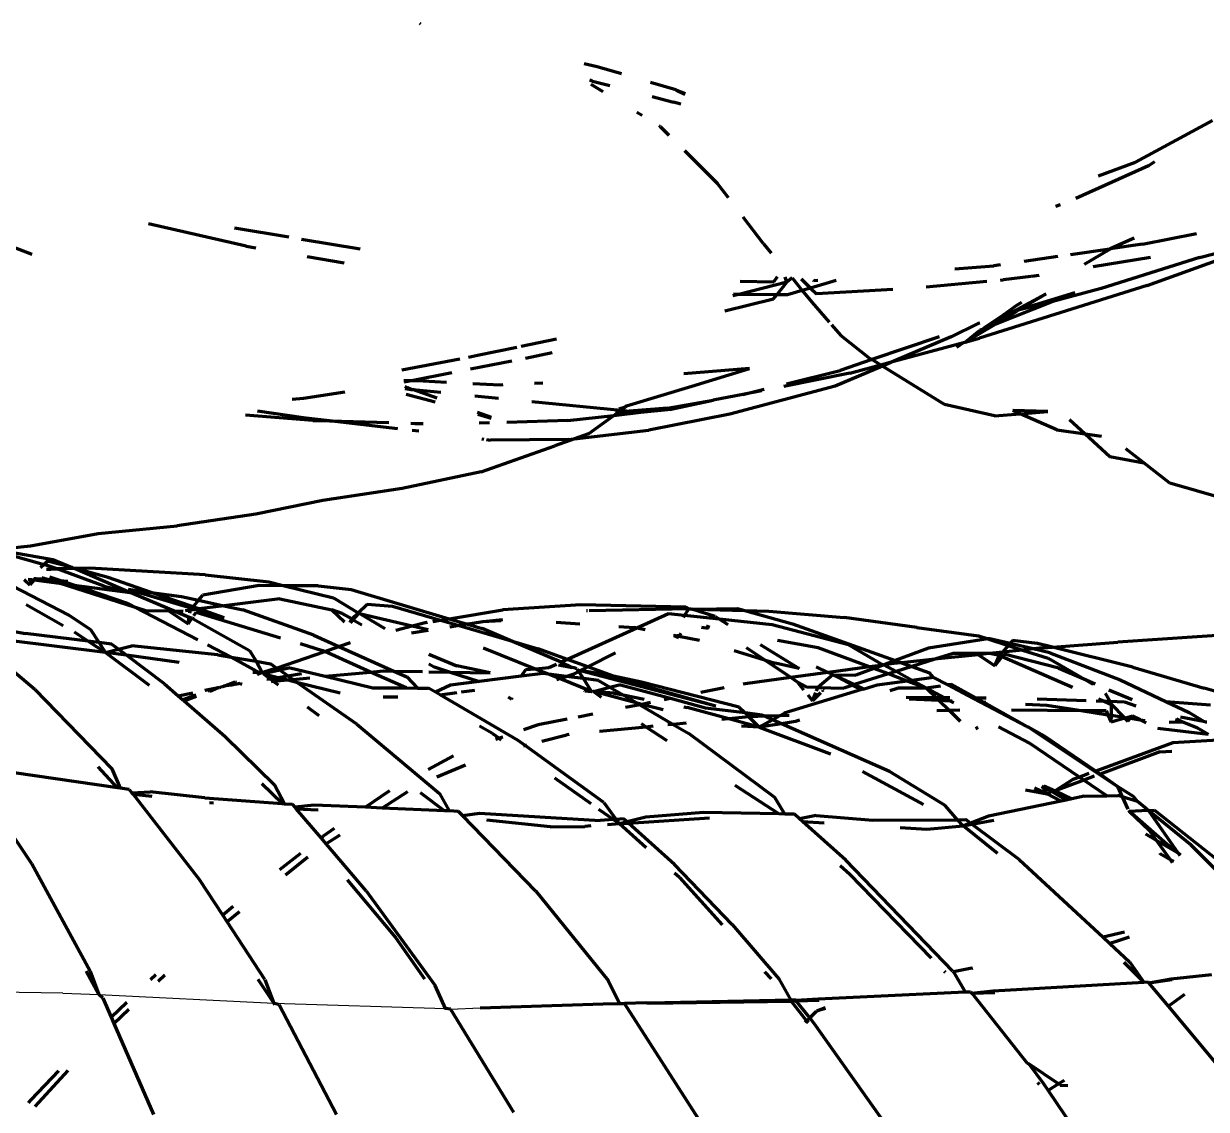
# Model space of a CAD drawing. Header units: millimetres. Extents: x 4307 to 31003, y 2809 to 20009.
# Drawn here: x 7143.2 to 7206.8, y 8826.8 to 8885.2 of the extents above; entities that cross this region are included whole.
import ezdxf

# ---------------------------------------------------------------- set-up
doc = ezdxf.new("R2010")
doc.units = ezdxf.units.MM
doc.layers.add('ProfileEdges', color=7, linetype='Continuous')

msp = doc.modelspace()

# ---------------------------------------------------------------- linework, layer by layer
for p, q in [((7145.275, 8833.079), (7137.225, 8833.207)), ((7145.275, 8833.079), (7147.225, 8833.013)), ((7147.225, 8833.013), (7156.634, 8832.542)), ((7156.634, 8832.542), (7165.858, 8832.256)), ((7166.131, 8832.225), (7167.729, 8832.295))]:
    msp.add_line(p, q)
at = {"layer": 'ProfileEdges', "lineweight": 211}
for p, q in [((7164.524, 8885.193), (7164.47, 8885.218)), ((7174.014, 8882.893), (7173.321, 8883.052)), ((7175.322, 8882.511), (7174.014, 8882.893)), ((7173.769, 8882.133), (7173.615, 8882.178)), ((7174.338, 8881.548), (7173.699, 8881.937)), ((7173.769, 8882.133), (7174.69, 8881.892)), ((7178.234, 8881.658), (7176.876, 8882.056)), ((7178.234, 8881.658), (7178.284, 8881.637)), ((7178.284, 8881.637), (7178.723, 8881.42)), ((7178.284, 8881.637), (7178.739, 8881.46)), ((7176.97, 8881.296), (7178.121, 8880.996)), ((7178.514, 8880.884), (7178.121, 8880.996)), ((7176.429, 8880.274), (7176.147, 8880.446)), ((7177.394, 8879.687), (7177.351, 8879.714)), ((7207.093, 8880.015), (7202.961, 8877.77)), ((7177.394, 8879.687), (7177.864, 8879.222)), ((7178.701, 8878.391), (7180.472, 8876.634)), ((7203.652, 8877.574), (7199.748, 8875.808)), ((7200.972, 8877.03), (7202.961, 8877.77)), ((7203.987, 8877.79), (7203.652, 8877.574)), ((7181.067, 8875.852), (7180.472, 8876.634)), ((7198.913, 8875.477), (7198.664, 8875.385)), ((7182.952, 8873.376), (7181.857, 8874.814)), ((7155.132, 8873.256), (7149.888, 8874.445)), ((7154.505, 8874.239), (7157.434, 8873.75)), ((7143.641, 8872.795), (7141.835, 8873.491)), ((7158.112, 8873.637), (7161.268, 8873.111)), ((7182.952, 8873.376), (7183.371, 8872.872)), ((7202.883, 8873.684), (7201.598, 8873.114)), ((7203.342, 8873.354), (7201.598, 8873.114)), ((7203.342, 8873.354), (7206.238, 8873.941)), ((7203.586, 8871.138), (7210.039, 8873.463)), ((7155.132, 8873.256), (7155.665, 8873.164)), ((7201.572, 8873.098), (7199.467, 8872.794)), ((7200.224, 8872.283), (7201.572, 8873.098)), ((7201.572, 8873.098), (7201.598, 8873.114)), ((7206.391, 8872.651), (7207.861, 8873.026)), ((7158.428, 8872.689), (7160.41, 8872.348)), ((7193.25, 8872.025), (7195.335, 8872.197)), ((7195.697, 8872.249), (7195.335, 8872.197)), ((7198.788, 8872.696), (7196.975, 8872.434)), ((7203.767, 8872.649), (7200.686, 8872.132)), ((7206.391, 8872.651), (7201.12, 8870.982)), ((7183.518, 8871.332), (7183.715, 8871.619)), ((7184.211, 8871.309), (7184.126, 8871.58)), ((7184.49, 8871.547), (7184.211, 8871.309)), ((7184.49, 8871.547), (7185.043, 8870.872)), ((7184.979, 8871.501), (7185.484, 8871.001)), ((7185.618, 8871.442), (7185.655, 8871.399)), ((7195.694, 8871.428), (7195.837, 8871.441)), ((7197.322, 8871.623), (7195.837, 8871.441)), ((7197.781, 8871.679), (7197.37, 8871.629)), ((7184.211, 8871.309), (7181.629, 8870.661)), ((7181.706, 8871.37), (7183.518, 8871.332)), ((7183.671, 8870.642), (7184.211, 8871.309)), ((7185.043, 8870.872), (7184.246, 8870.637)), ((7185.484, 8871.001), (7185.043, 8870.872)), ((7185.043, 8870.872), (7185.561, 8870.239)), ((7186.871, 8871.41), (7185.484, 8871.001)), ((7185.484, 8871.001), (7185.804, 8870.684)), ((7185.655, 8871.399), (7185.88, 8871.417)), ((7189.905, 8870.922), (7185.804, 8870.684)), ((7191.705, 8871.066), (7194.968, 8871.362)), ((7203.586, 8871.138), (7194.572, 8868.296)), ((7201.12, 8870.982), (7198.505, 8870.273)), ((7180.886, 8869.769), (7183.496, 8870.426)), ((7181.629, 8870.661), (7181.301, 8870.579)), ((7181.629, 8870.661), (7181.345, 8870.664)), ((7183.671, 8870.642), (7181.629, 8870.661)), ((7183.496, 8870.426), (7183.671, 8870.642)), ((7184.246, 8870.637), (7183.671, 8870.642)), ((7185.561, 8870.239), (7186.491, 8869.164)), ((7198.505, 8870.273), (7195.391, 8869.042)), ((7198.146, 8870.697), (7196.368, 8869.713)), ((7196.573, 8870.078), (7196.848, 8870.243)), ((7199.692, 8870.742), (7196.655, 8869.802)), ((7196.655, 8869.802), (7198.146, 8870.697)), ((7198.505, 8870.273), (7196.655, 8869.802)), ((7199.692, 8870.742), (7198.505, 8870.273)), ((7196.3, 8869.675), (7194.879, 8868.888)), ((7194.879, 8868.888), (7195.867, 8869.558)), ((7195.391, 8869.042), (7196.563, 8869.747)), ((7195.867, 8869.558), (7196.573, 8870.078)), ((7196.3, 8869.675), (7195.867, 8869.558)), ((7196.368, 8869.713), (7196.3, 8869.675)), ((7196.563, 8869.747), (7196.368, 8869.713)), ((7196.655, 8869.802), (7196.563, 8869.747)), ((7186.619, 8869.016), (7187.111, 8868.446)), ((7194.507, 8869.092), (7193.039, 8868.369)), ((7193.808, 8868.091), (7195.391, 8869.042)), ((7194.585, 8869.118), (7194.507, 8869.092)), ((7195.391, 8869.042), (7194.721, 8868.777)), ((7169.925, 8867.87), (7171.833, 8868.267)), ((7187.111, 8868.446), (7188.68, 8867.212)), ((7192.403, 8868.378), (7188.781, 8867.15)), ((7193.039, 8868.369), (7189.959, 8867.06)), ((7193.808, 8868.091), (7194.573, 8868.719)), ((7193.808, 8868.091), (7194.572, 8868.296)), ((7194.721, 8868.777), (7194.573, 8868.719)), ((7194.879, 8868.888), (7194.721, 8868.777)), ((7167.581, 8867.383), (7169.688, 8867.821)), ((7189.959, 8867.06), (7193.703, 8868.063)), ((7193.357, 8867.82), (7193.703, 8868.063)), ((7193.703, 8868.063), (7193.808, 8868.091)), ((7163.515, 8866.599), (7166.625, 8867.199)), ((7167.096, 8867.29), (7167.581, 8867.383)), ((7169.417, 8867.064), (7167.202, 8866.631)), ((7171.602, 8867.524), (7170.162, 8867.219)), ((7188.781, 8867.15), (7187.071, 8866.57)), ((7188.781, 8867.15), (7188.68, 8867.212)), ((7189.239, 8866.867), (7188.781, 8867.15)), ((7189.239, 8866.867), (7189.959, 8867.06)), ((7189.959, 8867.06), (7189.347, 8866.8)), ((7166.191, 8866.433), (7164.027, 8866.01)), ((7182.199, 8866.668), (7178.679, 8866.393)), ((7179.099, 8865.718), (7182.199, 8866.668)), ((7187.604, 8866.429), (7184.044, 8865.71)), ((7184.188, 8865.851), (7187.071, 8866.57)), ((7189.347, 8866.8), (7186.81, 8865.722)), ((7187.604, 8866.429), (7189.239, 8866.867)), ((7189.347, 8866.8), (7189.239, 8866.867)), ((7192.68, 8864.742), (7189.347, 8866.8)), ((7164.027, 8866.01), (7163.615, 8866.01)), ((7164.027, 8866.01), (7163.628, 8865.932)), ((7164.664, 8866.009), (7164.027, 8866.01)), ((7164.664, 8866.009), (7165.915, 8865.946)), ((7167.325, 8865.875), (7168.792, 8865.801)), ((7168.792, 8865.801), (7168.967, 8865.808)), ((7170.648, 8865.882), (7171.097, 8865.901)), ((7175.592, 8864.657), (7179.099, 8865.718)), ((7186.81, 8865.722), (7181.154, 8864.21)), ((7160.452, 8865.398), (7158.226, 8865.058)), ((7163.817, 8865.641), (7163.666, 8865.708)), ((7163.683, 8865.606), (7164.015, 8865.55)), ((7165.301, 8864.861), (7163.74, 8865.274)), ((7164.015, 8865.55), (7163.817, 8865.641)), ((7164.015, 8865.55), (7164.096, 8865.542)), ((7164.096, 8865.542), (7165.602, 8865.392)), ((7165.419, 8865.069), (7164.096, 8865.542)), ((7167.433, 8865.21), (7168.707, 8865.083)), ((7181.844, 8865.266), (7180.254, 8864.978)), ((7181.844, 8865.266), (7182.996, 8865.554)), ((7182.857, 8865.471), (7181.844, 8865.266)), ((7158.226, 8865.058), (7157.607, 8865.01)), ((7170.504, 8864.904), (7175.281, 8864.429)), ((7175.51, 8864.597), (7175.174, 8864.492)), ((7175.281, 8864.429), (7175.51, 8864.597)), ((7175.592, 8864.657), (7175.51, 8864.597)), ((7177.799, 8864.533), (7175.736, 8864.383)), ((7176.363, 8864.321), (7177.986, 8864.489)), ((7177.799, 8864.533), (7180.254, 8864.978)), ((7177.986, 8864.489), (7180.254, 8864.978)), ((7195.382, 8864.122), (7192.68, 8864.742)), ((7158.718, 8863.885), (7155.099, 8864.172)), ((7158.209, 8864.024), (7155.742, 8864.387)), ((7159.628, 8863.858), (7158.209, 8864.024)), ((7158.718, 8863.885), (7159.628, 8863.858)), ((7163.295, 8863.428), (7159.628, 8863.858)), ((7159.628, 8863.858), (7162.815, 8863.761)), ((7168.33, 8864.03), (7167.58, 8864.298)), ((7167.593, 8864.218), (7168.32, 8864.003)), ((7172.433, 8863.881), (7169.162, 8863.778)), ((7172.433, 8863.881), (7174.903, 8864.151)), ((7173.545, 8863.155), (7174.903, 8864.151)), ((7174.903, 8864.151), (7175.145, 8864.329)), ((7174.903, 8864.151), (7176.363, 8864.321)), ((7175.145, 8864.329), (7175, 8864.33)), ((7175.145, 8864.329), (7175.281, 8864.429)), ((7175.736, 8864.383), (7175.145, 8864.329)), ((7176.363, 8864.321), (7175.145, 8864.329)), ((7175.281, 8864.429), (7175.736, 8864.383)), ((7175.736, 8864.383), (7176.363, 8864.321)), ((7181.154, 8864.21), (7176.783, 8863.35)), ((7195.382, 8864.122), (7196.748, 8864.239)), ((7198.238, 8864.367), (7196.363, 8864.407)), ((7196.748, 8864.239), (7196.363, 8864.407)), ((7196.748, 8864.239), (7198.238, 8864.367)), ((7198.73, 8863.377), (7196.748, 8864.239)), ((7199.408, 8863.935), (7200.25, 8863.163)), ((7164.002, 8863.725), (7164.202, 8863.719)), ((7164.416, 8863.297), (7164.068, 8863.338)), ((7164.202, 8863.719), (7164.654, 8863.717)), ((7168.229, 8863.748), (7167.672, 8863.731)), ((7172.802, 8862.893), (7176.783, 8863.35)), ((7198.73, 8863.377), (7200.25, 8863.163)), ((7167.809, 8862.884), (7167.915, 8862.87)), ((7168.059, 8862.852), (7168.274, 8862.823)), ((7172.47, 8862.855), (7168.274, 8862.823)), ((7172.802, 8862.893), (7171.733, 8862.516)), ((7172.47, 8862.855), (7172.802, 8862.893)), ((7173.545, 8863.155), (7172.802, 8862.893)), ((7200.25, 8863.163), (7201.579, 8861.944)), ((7200.25, 8863.163), (7201.134, 8863.039)), ((7167.78, 8861.114), (7171.733, 8862.516)), ((7201.579, 8861.944), (7203.413, 8861.597)), ((7203.413, 8861.597), (7202.445, 8862.358)), ((7204.802, 8860.506), (7203.413, 8861.597)), ((7167.78, 8861.114), (7163.528, 8860.214)), ((7163.528, 8860.214), (7159.269, 8859.578)), ((7207.675, 8859.677), (7204.802, 8860.506)), ((7159.269, 8859.578), (7155.655, 8858.836)), ((7155.655, 8858.836), (7151.439, 8858.207)), ((7147.191, 8857.803), (7151.439, 8858.207)), ((7143.536, 8857.13), (7147.191, 8857.803)), ((7141.479, 8856.926), (7144.278, 8856.141)), ((7141.678, 8856.946), (7143.536, 8857.13)), ((7141.678, 8856.946), (7144.75, 8856.402)), ((7144.465, 8856.321), (7144.278, 8856.141)), ((7145.784, 8855.965), (7144.465, 8856.321)), ((7144.75, 8856.402), (7145.784, 8855.965)), ((7144.278, 8856.141), (7144.081, 8855.953)), ((7144.97, 8855.896), (7144.278, 8856.141)), ((7144.402, 8855.882), (7144.646, 8855.886)), ((7144.646, 8855.886), (7144.97, 8855.896)), ((7145.894, 8855.919), (7144.97, 8855.896)), ((7147.51, 8854.973), (7144.97, 8855.896)), ((7145.894, 8855.919), (7145.784, 8855.965)), ((7145.951, 8855.92), (7145.894, 8855.919)), ((7146.737, 8855.939), (7145.951, 8855.92)), ((7147.725, 8855.441), (7145.951, 8855.92)), ((7145.951, 8855.92), (7148.93, 8854.636)), ((7152.935, 8855.572), (7146.737, 8855.939)), ((7152.935, 8855.572), (7156.352, 8855.207)), ((7145.603, 8853.401), (7141.467, 8855.542)), ((7143.202, 8855.325), (7143.513, 8855.037)), ((7143.425, 8855.346), (7143.6, 8855.323)), ((7143.513, 8855.037), (7143.6, 8855.323)), ((7143.745, 8855.303), (7143.513, 8855.037)), ((7143.6, 8855.323), (7143.612, 8855.364)), ((7143.6, 8855.323), (7143.745, 8855.303)), ((7143.719, 8855.375), (7143.815, 8855.384)), ((7143.815, 8855.384), (7143.745, 8855.303)), ((7143.745, 8855.303), (7145.108, 8855.121)), ((7143.815, 8855.384), (7143.845, 8855.387)), ((7143.845, 8855.387), (7144.413, 8855.337)), ((7144.413, 8855.337), (7144.153, 8855.416)), ((7144.476, 8855.318), (7144.413, 8855.337)), ((7144.754, 8855.234), (7144.476, 8855.318)), ((7144.476, 8855.318), (7145.116, 8855.276)), ((7145.116, 8855.276), (7144.584, 8855.458)), ((7145.108, 8855.121), (7144.754, 8855.234)), ((7149.198, 8853.814), (7145.108, 8855.121)), ((7145.108, 8855.121), (7145.87, 8855.019)), ((7145.116, 8855.276), (7145.561, 8855.238)), ((7145.87, 8855.019), (7145.116, 8855.276)), ((7148.811, 8854.014), (7145.87, 8855.019)), ((7145.87, 8855.019), (7148.93, 8854.636)), ((7147.51, 8854.973), (7148.93, 8854.636)), ((7150.035, 8854.636), (7147.725, 8855.441)), ((7155.834, 8855.003), (7152.806, 8854.49)), ((7157.205, 8854.994), (7155.834, 8855.003)), ((7156.352, 8855.207), (7157.205, 8854.994)), ((7159.008, 8854.983), (7157.205, 8854.994)), ((7157.205, 8854.994), (7159.835, 8854.339)), ((7159.008, 8854.983), (7160.781, 8854.788)), ((7148.79, 8854.804), (7150.035, 8854.636)), ((7148.79, 8854.804), (7152.227, 8853.783)), ((7148.93, 8854.636), (7149.024, 8854.596)), ((7149.024, 8854.596), (7149.191, 8854.574)), ((7149.024, 8854.596), (7151.356, 8853.611)), ((7150.035, 8854.636), (7151.667, 8854.416)), ((7152.284, 8853.852), (7150.035, 8854.636)), ((7151.667, 8854.416), (7152.58, 8854.214)), ((7152.58, 8854.214), (7152.806, 8854.49)), ((7156.95, 8854.294), (7153.948, 8853.912)), ((7156.95, 8854.294), (7159.749, 8853.696)), ((7159.835, 8854.339), (7161.168, 8853.541)), ((7160.781, 8854.788), (7166.053, 8853.215)), ((7145.309, 8852.838), (7143.305, 8853.97)), ((7148.811, 8854.014), (7149.198, 8853.814)), ((7149.198, 8853.814), (7152.548, 8852.08)), ((7149.738, 8853.641), (7149.198, 8853.814)), ((7151.004, 8853.618), (7149.738, 8853.641)), ((7152.145, 8853.683), (7151.862, 8853.645)), ((7152.115, 8853.51), (7152.145, 8853.683)), ((7152.145, 8853.683), (7152.227, 8853.783)), ((7152.439, 8853.72), (7152.145, 8853.683)), ((7152.227, 8853.783), (7152.284, 8853.852)), ((7152.227, 8853.783), (7152.439, 8853.72)), ((7152.284, 8853.852), (7152.58, 8854.214)), ((7152.603, 8853.741), (7152.284, 8853.852)), ((7152.603, 8853.741), (7152.439, 8853.72)), ((7152.439, 8853.72), (7153.954, 8853.27)), ((7152.58, 8854.214), (7153.948, 8853.912)), ((7153.948, 8853.912), (7152.603, 8853.741)), ((7153.954, 8853.27), (7152.603, 8853.741)), ((7153.948, 8853.912), (7154.955, 8853.689)), ((7158.783, 8852.326), (7154.955, 8853.689)), ((7159.749, 8853.696), (7160.427, 8853.058)), ((7160.298, 8853.499), (7159.749, 8853.696)), ((7161.168, 8853.541), (7161.64, 8854.001)), ((7161.64, 8854.001), (7163.01, 8853.894)), ((7163.01, 8853.894), (7165.59, 8853.139)), ((7166.053, 8853.215), (7168.949, 8853.689)), ((7173.126, 8853.967), (7168.949, 8853.689)), ((7178.777, 8853.842), (7173.126, 8853.967)), ((7173.502, 8853.637), (7173.445, 8853.636)), ((7178.946, 8853.745), (7173.579, 8853.639)), ((7178.713, 8853.383), (7178.946, 8853.745)), ((7178.946, 8853.745), (7178.777, 8853.842)), ((7178.946, 8853.745), (7179.073, 8853.746)), ((7179.073, 8853.746), (7179.112, 8853.734)), ((7179.112, 8853.734), (7179.281, 8853.737)), ((7180.357, 8853.332), (7179.112, 8853.734)), ((7179.281, 8853.737), (7181.554, 8853.769)), ((7179.281, 8853.737), (7181.956, 8853.656)), ((7181.554, 8853.769), (7181.956, 8853.656)), ((7181.956, 8853.656), (7184.518, 8852.94)), ((7181.956, 8853.656), (7183.234, 8853.618)), ((7146.793, 8852.621), (7145.603, 8853.401)), ((7151.004, 8853.618), (7152.014, 8852.938)), ((7151.356, 8853.611), (7151.004, 8853.618)), ((7151.57, 8853.607), (7151.356, 8853.611)), ((7151.356, 8853.611), (7152.079, 8853.306)), ((7151.761, 8853.632), (7151.57, 8853.607)), ((7152.014, 8852.938), (7152.079, 8853.306)), ((7152.014, 8852.938), (7152.237, 8853.26)), ((7152.079, 8853.306), (7152.091, 8853.374)), ((7152.079, 8853.306), (7152.237, 8853.26)), ((7152.237, 8853.26), (7152.289, 8853.217)), ((7152.289, 8853.217), (7155.321, 8851.51)), ((7152.331, 8853.396), (7152.455, 8853.575)), ((7152.455, 8853.575), (7156.994, 8852.196)), ((7160.826, 8853.207), (7160.298, 8853.499)), ((7160.71, 8853.009), (7160.826, 8853.207)), ((7160.749, 8853.002), (7160.896, 8853.166)), ((7160.826, 8853.207), (7161.168, 8853.541)), ((7160.826, 8853.207), (7160.896, 8853.166)), ((7160.896, 8853.166), (7161.186, 8853.488)), ((7160.896, 8853.166), (7161.357, 8852.897)), ((7161.168, 8853.541), (7161.186, 8853.488)), ((7161.301, 8853.461), (7161.186, 8853.488)), ((7161.301, 8853.461), (7162.598, 8852.683)), ((7164.063, 8852.813), (7161.301, 8853.461)), ((7164.84, 8853.017), (7164.063, 8852.813)), ((7164.84, 8853.017), (7164.885, 8853.024)), ((7165.181, 8853.072), (7165.59, 8853.139)), ((7165.59, 8853.139), (7166.053, 8853.215)), ((7165.59, 8853.139), (7166.589, 8852.847)), ((7166.053, 8853.215), (7167.044, 8852.92)), ((7167.873, 8853.051), (7167.301, 8852.961)), ((7168.931, 8853.165), (7167.873, 8853.051)), ((7168.854, 8853.1), (7167.873, 8853.051)), ((7171.808, 8853.024), (7173.077, 8852.937)), ((7177.855, 8853.473), (7176.154, 8852.707)), ((7178.713, 8853.383), (7177.855, 8853.473)), ((7178.647, 8853.28), (7178.713, 8853.383)), ((7180.589, 8853.189), (7178.713, 8853.383)), ((7180.357, 8853.332), (7180.589, 8853.189)), ((7180.589, 8853.189), (7181.043, 8852.907)), ((7183.429, 8852.894), (7180.589, 8853.189)), ((7183.234, 8853.618), (7187.295, 8853.283)), ((7191.192, 8852.752), (7187.295, 8853.283)), ((7143.77, 8849.413), (7139.754, 8852.801)), ((7140.437, 8852.922), (7143.281, 8852.425)), ((7146.646, 8852.011), (7143.281, 8852.425)), ((7145.895, 8852.503), (7146.646, 8852.011)), ((7147.23, 8851.939), (7146.793, 8852.621)), ((7164.063, 8852.813), (7163.184, 8852.582)), ((7164.926, 8852.581), (7164.025, 8852.437)), ((7164.924, 8852.611), (7164.063, 8852.813)), ((7166.589, 8852.847), (7166.1, 8852.769)), ((7167.044, 8852.92), (7166.589, 8852.847)), ((7166.589, 8852.847), (7169.334, 8852.044)), ((7167.301, 8852.961), (7167.044, 8852.92)), ((7167.044, 8852.92), (7167.824, 8852.687)), ((7169.334, 8852.044), (7167.824, 8852.687)), ((7176.154, 8852.707), (7172.42, 8851.026)), ((7175.173, 8852.794), (7175.999, 8852.737)), ((7176.154, 8852.707), (7175.999, 8852.737)), ((7176.598, 8852.62), (7176.154, 8852.707)), ((7178.398, 8852.269), (7178.396, 8852.39)), ((7178.504, 8852.422), (7178.398, 8852.269)), ((7179.997, 8852.685), (7179.621, 8852.751)), ((7179.874, 8852.826), (7180.053, 8852.761)), ((7187.524, 8851.804), (7183.429, 8852.894)), ((7184.518, 8852.94), (7190.039, 8850.97)), ((7191.192, 8852.752), (7194.51, 8852.29)), ((7213.981, 8852.76), (7202.013, 8851.958)), ((7147.574, 8851.402), (7142.388, 8852.043)), ((7146.646, 8852.011), (7147.574, 8851.402)), ((7147.23, 8851.939), (7146.646, 8852.011)), ((7147.574, 8851.402), (7147.23, 8851.939)), ((7147.896, 8851.857), (7147.23, 8851.939)), ((7148.274, 8851.573), (7147.896, 8851.857)), ((7148.274, 8851.573), (7149.001, 8851.751)), ((7153.621, 8851.274), (7149.001, 8851.751)), ((7153.068, 8851.811), (7154.341, 8851.152)), ((7158.044, 8851.877), (7159.235, 8851.515)), ((7158.783, 8852.326), (7160.13, 8851.724)), ((7160.13, 8851.724), (7160.743, 8851.937)), ((7172.083, 8850.874), (7169.334, 8852.044)), ((7169.334, 8852.044), (7170.834, 8851.605)), ((7178.114, 8852.307), (7178.15, 8852.317)), ((7178.15, 8852.317), (7178.399, 8852.211)), ((7178.398, 8852.269), (7178.15, 8852.317)), ((7178.398, 8852.269), (7178.399, 8852.211)), ((7179.523, 8852.049), (7178.398, 8852.269)), ((7182.783, 8851.827), (7184.87, 8850.532)), ((7185.898, 8851.654), (7183.706, 8852.037)), ((7189.382, 8850.726), (7187.524, 8851.804)), ((7195.019, 8852.127), (7191.823, 8851.631)), ((7194.51, 8852.29), (7195.019, 8852.127)), ((7195.12, 8852.142), (7195.019, 8852.127)), ((7195.019, 8852.127), (7196.119, 8851.773)), ((7196.215, 8851.883), (7195.12, 8852.142)), ((7196.119, 8851.773), (7195.807, 8851.416)), ((7196.215, 8851.883), (7196.119, 8851.773)), ((7196.119, 8851.773), (7196.882, 8851.529)), ((7196.353, 8852.041), (7196.215, 8851.883)), ((7197.461, 8851.589), (7196.215, 8851.883)), ((7197.687, 8851.882), (7196.353, 8852.041)), ((7198.494, 8851.683), (7197.687, 8851.882)), ((7198.494, 8851.683), (7202.013, 8851.958)), ((7147.574, 8851.402), (7148.274, 8851.573)), ((7147.574, 8851.402), (7149.934, 8849.651)), ((7148.705, 8851.25), (7147.574, 8851.402)), ((7148.705, 8851.25), (7148.274, 8851.573)), ((7151.543, 8850.867), (7148.705, 8851.25)), ((7150.746, 8849.718), (7148.705, 8851.25)), ((7153.621, 8851.274), (7154.341, 8851.152)), ((7154.341, 8851.152), (7155.67, 8850.926)), ((7154.341, 8851.152), (7155.895, 8850.281)), ((7155.321, 8851.51), (7155.67, 8850.926)), ((7156.776, 8850.563), (7159.362, 8851.458)), ((7159.362, 8851.458), (7159.235, 8851.515)), ((7159.362, 8851.458), (7160.13, 8851.724)), ((7161.833, 8850.35), (7159.362, 8851.458)), ((7160.13, 8851.724), (7163.088, 8850.403)), ((7164.961, 8851.308), (7166.466, 8850.686)), ((7170.701, 8850.509), (7167.901, 8851.626)), ((7172.42, 8851.026), (7170.834, 8851.605)), ((7173.515, 8850.626), (7174.998, 8851.387)), ((7181.371, 8851.505), (7183.011, 8851.005)), ((7183.011, 8851.005), (7182.043, 8851.659)), ((7188.65, 8850.627), (7185.898, 8851.654)), ((7191.823, 8851.631), (7190.039, 8850.97)), ((7193.161, 8851.351), (7192.162, 8851.035)), ((7194.513, 8851.281), (7192.162, 8851.035)), ((7194.404, 8851.354), (7193.161, 8851.351)), ((7195.035, 8851.355), (7194.404, 8851.354)), ((7194.404, 8851.354), (7194.513, 8851.281)), ((7195.035, 8851.355), (7194.513, 8851.281)), ((7194.513, 8851.281), (7195.4, 8850.684)), ((7195.103, 8851.343), (7195.035, 8851.355)), ((7195.807, 8851.416), (7195.103, 8851.343)), ((7195.652, 8851.239), (7195.103, 8851.343)), ((7195.4, 8850.684), (7195.652, 8851.239)), ((7195.788, 8851.179), (7195.4, 8850.684)), ((7195.807, 8851.416), (7195.652, 8851.239)), ((7195.652, 8851.239), (7195.788, 8851.179)), ((7195.892, 8851.312), (7195.788, 8851.179)), ((7195.788, 8851.179), (7199.569, 8849.53)), ((7196.882, 8851.529), (7195.807, 8851.416)), ((7198.836, 8850.558), (7195.892, 8851.312)), ((7197.461, 8851.589), (7196.882, 8851.529)), ((7196.882, 8851.529), (7198.253, 8851.088)), ((7197.973, 8851.643), (7197.461, 8851.589)), ((7198.358, 8851.377), (7197.461, 8851.589)), ((7197.973, 8851.643), (7198.494, 8851.683)), ((7198.358, 8851.377), (7202.127, 8849.925)), ((7202.806, 8850.62), (7198.494, 8851.683)), ((7155.67, 8850.926), (7155.995, 8850.316)), ((7155.67, 8850.926), (7156.443, 8850.795)), ((7156.09, 8850.325), (7156.776, 8850.563)), ((7156.776, 8850.563), (7156.098, 8850.351)), ((7156.776, 8850.563), (7156.443, 8850.795)), ((7156.942, 8850.447), (7156.776, 8850.563)), ((7157.513, 8850.571), (7156.942, 8850.447)), ((7157.513, 8850.571), (7159.382, 8850.12)), ((7164.964, 8850.794), (7165.249, 8850.627)), ((7165.249, 8850.627), (7166.113, 8850.344)), ((7168.268, 8850.302), (7166.466, 8850.686)), ((7170.163, 8850.462), (7169.93, 8850.121)), ((7170.701, 8850.509), (7170.163, 8850.462)), ((7171.41, 8850.571), (7170.701, 8850.509)), ((7171.401, 8850.23), (7170.701, 8850.509)), ((7171.827, 8850.759), (7171.41, 8850.571)), ((7171.93, 8850.736), (7172.669, 8850.6)), ((7172.083, 8850.874), (7171.98, 8850.828)), ((7172.42, 8851.026), (7172.083, 8850.874)), ((7172.669, 8850.6), (7172.083, 8850.874)), ((7173.515, 8850.626), (7172.42, 8851.026)), ((7172.783, 8850.576), (7172.669, 8850.6)), ((7172.92, 8850.518), (7172.783, 8850.576)), ((7172.92, 8850.518), (7172.952, 8850.471)), ((7172.952, 8850.471), (7173.124, 8850.426)), ((7173.02, 8850.372), (7172.952, 8850.471)), ((7173.124, 8850.426), (7173.515, 8850.626)), ((7174.889, 8850.124), (7173.515, 8850.626)), ((7183.011, 8851.005), (7183.578, 8850.833)), ((7184.423, 8850.052), (7183.011, 8851.005)), ((7184.87, 8850.532), (7183.578, 8850.833)), ((7185.79, 8850.635), (7186.412, 8850.322)), ((7188.65, 8850.627), (7186.449, 8850.327)), ((7188.881, 8850.54), (7187.929, 8850.187)), ((7189.382, 8850.726), (7188.65, 8850.627)), ((7188.881, 8850.54), (7188.65, 8850.627)), ((7189.382, 8850.726), (7188.881, 8850.54)), ((7189.669, 8850.246), (7188.881, 8850.54)), ((7189.434, 8850.746), (7189.382, 8850.726)), ((7190.039, 8850.97), (7189.434, 8850.746)), ((7189.961, 8850.805), (7189.434, 8850.746)), ((7190.094, 8850.38), (7189.434, 8850.746)), ((7190.379, 8850.849), (7189.961, 8850.805)), ((7190.039, 8850.97), (7190.379, 8850.849)), ((7190.94, 8850.648), (7190.094, 8850.38)), ((7192.162, 8851.035), (7190.379, 8850.849)), ((7190.379, 8850.849), (7190.94, 8850.648)), ((7192.162, 8851.035), (7190.94, 8850.648)), ((7190.94, 8850.648), (7191.884, 8850.312)), ((7198.253, 8851.088), (7200.177, 8849.982)), ((7198.836, 8850.558), (7200.177, 8849.982)), ((7202.806, 8850.62), (7206.644, 8849.482)), ((7153.948, 8849.583), (7154.551, 8849.822)), ((7154.355, 8849.649), (7154.551, 8849.822)), ((7154.551, 8849.822), (7154.594, 8849.807)), ((7155.895, 8850.281), (7155.508, 8850.333)), ((7155.895, 8850.281), (7155.727, 8850.224)), ((7155.756, 8850.209), (7155.895, 8850.281)), ((7155.944, 8850.274), (7155.895, 8850.281)), ((7155.995, 8850.316), (7155.944, 8850.274)), ((7155.944, 8850.274), (7156.016, 8850.299)), ((7155.995, 8850.316), (7156.016, 8850.299)), ((7156.069, 8850.258), (7156.016, 8850.299)), ((7156.942, 8850.447), (7156.069, 8850.258)), ((7156.069, 8850.258), (7156.856, 8850.062)), ((7156.069, 8850.258), (7156.423, 8849.99)), ((7156.253, 8849.962), (7156.423, 8849.99)), ((7156.423, 8849.99), (7156.856, 8850.062)), ((7156.423, 8849.99), (7156.596, 8849.859)), ((7156.481, 8849.848), (7156.596, 8849.859)), ((7156.596, 8849.859), (7157.375, 8849.932)), ((7156.596, 8849.859), (7156.859, 8849.66)), ((7156.856, 8850.062), (7157.372, 8850.147)), ((7156.856, 8850.062), (7157.375, 8849.932)), ((7157.372, 8850.147), (7156.942, 8850.447)), ((7157.372, 8850.147), (7158.117, 8850.27)), ((7157.643, 8849.957), (7157.372, 8850.147)), ((7157.375, 8849.932), (7157.643, 8849.957)), ((7157.375, 8849.932), (7157.848, 8849.814)), ((7157.643, 8849.957), (7158.568, 8850.044)), ((7157.848, 8849.814), (7157.643, 8849.957)), ((7159.382, 8850.12), (7161.833, 8850.35)), ((7159.382, 8850.12), (7161.956, 8849.5)), ((7161.833, 8850.35), (7162.519, 8850.415)), ((7163.746, 8849.492), (7161.833, 8850.35)), ((7162.519, 8850.415), (7163.088, 8850.403)), ((7163.088, 8850.403), (7164.626, 8850.373)), ((7163.088, 8850.403), (7163.786, 8850.091)), ((7163.786, 8850.091), (7164.353, 8849.49)), ((7164.966, 8850.366), (7166.113, 8850.344)), ((7166.113, 8850.344), (7168.268, 8850.302)), ((7166.113, 8850.344), (7167.663, 8849.835)), ((7167.663, 8849.835), (7166.135, 8849.642)), ((7169.93, 8850.121), (7167.663, 8849.835)), ((7171.095, 8850.267), (7169.93, 8850.121)), ((7171.401, 8850.23), (7171.095, 8850.267)), ((7172.352, 8850.113), (7171.401, 8850.23)), ((7171.983, 8849.998), (7171.401, 8850.23)), ((7171.852, 8849.956), (7171.983, 8849.998)), ((7171.983, 8849.998), (7172.352, 8850.113)), ((7173.707, 8849.31), (7171.983, 8849.998)), ((7172.352, 8850.113), (7172.773, 8850.245)), ((7173.274, 8850), (7172.352, 8850.113)), ((7172.773, 8850.245), (7173.02, 8850.372)), ((7173.02, 8850.372), (7173.124, 8850.426)), ((7173.274, 8850), (7173.02, 8850.372)), ((7173.124, 8850.426), (7180.402, 8848.535)), ((7174.889, 8850.124), (7173.124, 8850.426)), ((7173.707, 8849.31), (7173.274, 8850)), ((7174.081, 8849.901), (7173.274, 8850)), ((7174.081, 8849.901), (7174.699, 8849.537)), ((7175.382, 8849.944), (7174.889, 8850.124)), ((7176.397, 8849.801), (7174.889, 8850.124)), ((7175.382, 8849.944), (7180.402, 8848.535)), ((7184.423, 8850.052), (7181.977, 8849.719)), ((7186.412, 8850.322), (7184.423, 8850.052)), ((7184.79, 8849.804), (7184.423, 8850.052)), ((7186.69, 8850.199), (7185.874, 8849.519)), ((7186.412, 8850.322), (7186.449, 8850.327)), ((7186.449, 8850.327), (7186.69, 8850.199)), ((7186.69, 8850.199), (7186.725, 8850.199)), ((7186.725, 8850.199), (7187.929, 8850.187)), ((7186.725, 8850.199), (7187.764, 8849.643)), ((7186.725, 8850.199), (7187.854, 8849.672)), ((7189.669, 8850.246), (7187.854, 8849.672)), ((7190.687, 8849.866), (7189.076, 8849.647)), ((7190.094, 8850.38), (7189.669, 8850.246)), ((7190.687, 8849.866), (7189.669, 8850.246)), ((7190.956, 8849.903), (7190.094, 8850.38)), ((7190.956, 8849.903), (7190.687, 8849.866)), ((7191.717, 8849.482), (7190.687, 8849.866)), ((7192.096, 8850.058), (7190.956, 8849.903)), ((7191.717, 8849.482), (7190.956, 8849.903)), ((7192.096, 8850.058), (7191.884, 8850.312)), ((7192.096, 8850.058), (7192.865, 8849.655)), ((7200.177, 8849.982), (7200.791, 8849.718)), ((7200.177, 8849.982), (7200.668, 8849.699)), ((7202.127, 8849.925), (7204.592, 8848.761)), ((7143.77, 8849.413), (7147.913, 8845.136)), ((7150.746, 8849.718), (7151.488, 8849.075)), ((7151.488, 8849.075), (7152.28, 8849.235)), ((7152.927, 8849.377), (7153.636, 8849.51)), ((7152.953, 8849.371), (7153.636, 8849.51)), ((7153.186, 8849.319), (7153.121, 8849.334)), ((7153.186, 8849.319), (7153.636, 8849.51)), ((7153.636, 8849.51), (7153.698, 8849.522)), ((7153.698, 8849.522), (7153.736, 8849.544)), ((7153.736, 8849.544), (7153.785, 8849.54)), ((7153.785, 8849.54), (7153.812, 8849.56)), ((7153.877, 8849.558), (7153.812, 8849.56)), ((7153.948, 8849.583), (7153.877, 8849.558)), ((7154.191, 8849.622), (7153.948, 8849.583)), ((7154.298, 8849.644), (7154.191, 8849.622)), ((7154.355, 8849.649), (7154.298, 8849.644)), ((7154.825, 8849.727), (7154.355, 8849.649)), ((7154.825, 8849.727), (7154.901, 8849.7)), ((7157.848, 8849.814), (7160.202, 8849.227)), ((7161.097, 8847.546), (7157.848, 8849.814)), ((7161.956, 8849.5), (7163.746, 8849.492)), ((7163.746, 8849.492), (7164.353, 8849.49)), ((7164.353, 8849.49), (7164.952, 8849.487)), ((7165.325, 8849.269), (7164.952, 8849.487)), ((7166.135, 8849.642), (7165.325, 8849.269)), ((7165.567, 8849.128), (7165.325, 8849.269)), ((7165.567, 8849.128), (7166.475, 8849.25)), ((7166.72, 8849.283), (7167.431, 8849.379)), ((7173.356, 8849.337), (7173.331, 8849.348)), ((7173.356, 8849.337), (7173.707, 8849.31)), ((7173.759, 8849.289), (7173.707, 8849.31)), ((7173.808, 8849.302), (7173.759, 8849.289)), ((7173.808, 8849.302), (7174.699, 8849.537)), ((7174.238, 8848.975), (7173.808, 8849.302)), ((7176.169, 8848.672), (7173.808, 8849.302)), ((7174.908, 8849.215), (7173.808, 8849.302)), ((7174.699, 8849.537), (7175.203, 8849.67)), ((7174.699, 8849.537), (7175.412, 8849.118)), ((7174.908, 8849.215), (7175.412, 8849.118)), ((7177.957, 8848.919), (7175.203, 8849.67)), ((7181.648, 8848.467), (7176.397, 8849.801)), ((7180.848, 8849.494), (7179.595, 8849.245)), ((7181.977, 8849.719), (7181.861, 8849.696)), ((7188.237, 8849.406), (7184.062, 8848.131)), ((7184.79, 8849.804), (7185.114, 8849.399)), ((7185.289, 8849.53), (7184.79, 8849.804)), ((7185.874, 8849.519), (7185.289, 8849.53)), ((7185.586, 8848.806), (7185.767, 8849.255)), ((7186.027, 8849.233), (7185.586, 8848.806)), ((7185.8, 8849.336), (7185.874, 8849.519)), ((7185.874, 8849.519), (7187.277, 8849.489)), ((7186.145, 8849.348), (7186.123, 8849.326)), ((7186.188, 8849.328), (7186.145, 8849.348)), ((7187.764, 8849.643), (7187.277, 8849.489)), ((7187.854, 8849.672), (7187.764, 8849.643)), ((7187.764, 8849.643), (7188.237, 8849.406)), ((7187.854, 8849.672), (7188.367, 8849.432)), ((7188.367, 8849.432), (7188.237, 8849.406)), ((7189.076, 8849.647), (7188.367, 8849.432)), ((7189.762, 8849.349), (7190.156, 8849.479)), ((7191.717, 8849.482), (7190.156, 8849.479)), ((7192.468, 8849.595), (7191.717, 8849.482)), ((7191.717, 8849.482), (7192.253, 8848.962)), ((7192.696, 8848.958), (7191.717, 8849.482)), ((7193.059, 8849.684), (7192.865, 8849.655)), ((7192.865, 8849.655), (7194.216, 8848.947)), ((7194.386, 8848.945), (7193.059, 8849.684)), ((7201.322, 8849.22), (7201.579, 8848.776)), ((7201.528, 8849.401), (7202.77, 8848.867)), ((7210.451, 8848.402), (7206.644, 8849.482)), ((7151.488, 8849.075), (7151.736, 8848.861)), ((7152.431, 8849.098), (7151.736, 8848.861)), ((7151.736, 8848.861), (7151.809, 8848.797)), ((7151.809, 8848.797), (7152.476, 8849.057)), ((7151.809, 8848.797), (7154.015, 8846.884)), ((7162.512, 8849.013), (7163.293, 8849.016)), ((7169.763, 8846.677), (7165.567, 8849.128)), ((7169.227, 8849.015), (7169.405, 8848.893)), ((7169.405, 8848.893), (7169.421, 8848.975)), ((7169.451, 8848.969), (7169.405, 8848.893)), ((7175.412, 8849.118), (7176.548, 8848.898)), ((7175.412, 8849.118), (7176.169, 8848.672)), ((7176.308, 8848.59), (7175.543, 8848.438)), ((7176.409, 8848.611), (7176.169, 8848.672)), ((7176.169, 8848.672), (7176.308, 8848.59)), ((7176.409, 8848.611), (7176.308, 8848.59)), ((7176.308, 8848.59), (7178.099, 8847.536)), ((7176.884, 8848.705), (7176.409, 8848.611)), ((7177.562, 8848.316), (7176.409, 8848.611)), ((7177.957, 8848.919), (7177.609, 8848.849)), ((7179.842, 8848.408), (7177.957, 8848.919)), ((7185.338, 8849.118), (7185.586, 8848.806)), ((7192.253, 8848.962), (7190.628, 8848.974)), ((7190.789, 8848.904), (7192.385, 8848.834)), ((7192.253, 8848.962), (7192.385, 8848.834)), ((7192.696, 8848.958), (7192.253, 8848.962)), ((7192.385, 8848.834), (7192.978, 8848.807)), ((7192.385, 8848.834), (7192.957, 8848.278)), ((7192.978, 8848.807), (7192.696, 8848.958)), ((7192.981, 8848.956), (7192.696, 8848.958)), ((7193.194, 8848.692), (7192.978, 8848.807)), ((7192.978, 8848.807), (7193.106, 8848.802)), ((7194.386, 8848.945), (7194.216, 8848.947)), ((7194.216, 8848.947), (7194.621, 8848.734)), ((7194.923, 8848.941), (7194.386, 8848.945)), ((7194.778, 8848.727), (7194.386, 8848.945)), ((7194.621, 8848.734), (7194.778, 8848.727)), ((7194.621, 8848.734), (7197.114, 8847.427)), ((7194.778, 8848.727), (7194.909, 8848.721)), ((7197.114, 8847.427), (7194.778, 8848.727)), ((7197.041, 8848.627), (7198.186, 8848.576)), ((7197.664, 8848.903), (7200.307, 8848.817)), ((7198.186, 8848.576), (7200.151, 8848.265)), ((7200.841, 8848.8), (7201.274, 8848.786)), ((7200.975, 8848.916), (7201.274, 8848.786)), ((7201.274, 8848.786), (7201.674, 8848.611)), ((7201.274, 8848.786), (7201.579, 8848.776)), ((7201.579, 8848.776), (7201.674, 8848.611)), ((7201.579, 8848.776), (7202.362, 8848.751)), ((7201.663, 8848.026), (7201.674, 8848.611)), ((7201.674, 8848.611), (7202.339, 8847.919)), ((7202.362, 8848.751), (7202.97, 8848.539)), ((7204.592, 8848.761), (7206.983, 8848.587)), ((7204.592, 8848.761), (7205.843, 8848.171)), ((7158.421, 8848.477), (7159.041, 8848.007)), ((7173.787, 8848.089), (7172.991, 8847.93)), ((7178.671, 8848.487), (7178.857, 8848.451)), ((7181.099, 8847.829), (7178.857, 8848.451)), ((7181.965, 8848.147), (7179.842, 8848.408)), ((7182.175, 8847.935), (7181.099, 8847.829)), ((7181.648, 8848.467), (7181.965, 8848.147)), ((7182.871, 8848.036), (7181.965, 8848.147)), ((7181.965, 8848.147), (7182.175, 8847.935)), ((7182.296, 8847.946), (7182.175, 8847.935)), ((7182.175, 8847.935), (7182.725, 8847.378)), ((7183.021, 8847.969), (7182.296, 8847.946)), ((7183.021, 8847.969), (7182.871, 8848.036)), ((7183.818, 8847.994), (7183.021, 8847.969)), ((7183.443, 8847.782), (7183.021, 8847.969)), ((7183.443, 8847.782), (7183.818, 8847.994)), ((7183.818, 8847.994), (7184.062, 8848.131)), ((7184.34, 8848.01), (7183.818, 8847.994)), ((7192.957, 8848.278), (7192.284, 8848.257)), ((7193.512, 8848.295), (7192.957, 8848.278)), ((7192.957, 8848.278), (7193.539, 8847.713)), ((7200.151, 8848.265), (7196.299, 8848.298)), ((7201.381, 8848.255), (7200.151, 8848.265)), ((7200.151, 8848.265), (7201.473, 8848.056)), ((7201.381, 8848.255), (7201.473, 8848.056)), ((7201.473, 8848.056), (7201.656, 8847.659)), ((7201.473, 8848.056), (7201.663, 8848.026)), ((7201.656, 8847.659), (7201.663, 8848.026)), ((7201.663, 8848.026), (7202.339, 8847.919)), ((7202.339, 8847.919), (7202.389, 8847.866)), ((7202.339, 8847.919), (7202.49, 8847.895)), ((7202.805, 8847.984), (7202.49, 8847.895)), ((7202.691, 8847.863), (7202.805, 8847.984)), ((7203.207, 8847.782), (7202.805, 8847.984)), ((7205.373, 8847.94), (7206.621, 8847.703)), ((7205.843, 8848.171), (7206.621, 8847.703)), ((7161.097, 8847.546), (7165.543, 8843.82)), ((7168.387, 8847.04), (7167.681, 8847.43)), ((7170.845, 8847.503), (7170.058, 8847.234)), ((7172.401, 8847.813), (7170.845, 8847.503)), ((7176.647, 8847.394), (7174.135, 8847.148)), ((7176.647, 8847.394), (7176.396, 8847.558)), ((7177.024, 8847.431), (7176.647, 8847.394)), ((7177.781, 8846.649), (7176.647, 8847.394)), ((7178.099, 8847.536), (7177.806, 8847.507)), ((7178.8, 8847.605), (7178.099, 8847.536)), ((7178.099, 8847.536), (7178.94, 8847.041)), ((7181.099, 8847.829), (7180.711, 8847.791)), ((7182.725, 8847.378), (7181.099, 8847.829)), ((7182.725, 8847.378), (7181.768, 8847.431)), ((7182.725, 8847.378), (7183.443, 8847.782)), ((7183.917, 8847.572), (7182.725, 8847.378)), ((7182.725, 8847.378), (7186.502, 8845.974)), ((7183.917, 8847.572), (7183.443, 8847.782)), ((7184.679, 8847.696), (7183.917, 8847.572)), ((7189.733, 8844.993), (7183.917, 8847.572)), ((7184.9, 8847.767), (7184.679, 8847.696)), ((7194.381, 8847.419), (7194.454, 8847.277)), ((7197.252, 8846.523), (7195.59, 8847.411)), ((7197.114, 8847.427), (7197.161, 8847.401)), ((7198.057, 8846.903), (7197.161, 8847.401)), ((7201.981, 8844.201), (7197.161, 8847.401)), ((7202.389, 8847.866), (7201.656, 8847.659)), ((7202.49, 8847.895), (7202.389, 8847.866)), ((7202.389, 8847.866), (7202.543, 8847.707)), ((7202.49, 8847.895), (7202.691, 8847.863)), ((7202.543, 8847.707), (7202.691, 8847.863)), ((7202.691, 8847.863), (7203.207, 8847.782)), ((7203.53, 8847.619), (7203.207, 8847.782)), ((7203.207, 8847.782), (7203.455, 8847.742)), ((7204.134, 8847.333), (7206.866, 8847.003)), ((7204.773, 8847.647), (7205.489, 8847.664)), ((7205.092, 8847.802), (7205.489, 8847.664)), ((7205.165, 8847.838), (7205.489, 8847.664)), ((7205.489, 8847.664), (7206.256, 8847.37)), ((7206.256, 8847.37), (7206.866, 8847.003)), ((7206.621, 8847.703), (7206.746, 8847.671)), ((7206.746, 8847.671), (7206.787, 8847.671)), ((7154.015, 8846.884), (7156.663, 8844.282)), ((7168.387, 8847.04), (7168.746, 8846.785)), ((7168.746, 8846.785), (7168.544, 8846.716)), ((7168.949, 8846.854), (7168.746, 8846.785)), ((7168.746, 8846.785), (7168.857, 8846.706)), ((7170.138, 8846.404), (7169.763, 8846.677)), ((7171.036, 8846.634), (7172.379, 8846.976)), ((7172.513, 8846.99), (7172.379, 8846.976)), ((7183.564, 8843.595), (7178.94, 8847.041)), ((7200.831, 8845.025), (7198.057, 8846.903)), ((7207.395, 8846.685), (7204.963, 8846.54)), ((7170.05, 8846.382), (7170.138, 8846.404)), ((7170.138, 8846.404), (7170.233, 8846.429)), ((7174.369, 8843.328), (7170.138, 8846.404)), ((7199.941, 8844.698), (7197.252, 8846.523)), ((7204.963, 8846.54), (7200.831, 8845.025)), ((7204.265, 8846.059), (7201.065, 8844.866)), ((7204.265, 8846.059), (7204.917, 8846.1)), ((7166.297, 8845.836), (7164.929, 8845.102)), ((7186.502, 8845.974), (7186.554, 8845.946)), ((7143.622, 8840.042), (7140.226, 8845.073)), ((7148.222, 8844.129), (7141.226, 8845.13)), ((7148.222, 8844.129), (7147.18, 8845.246)), ((7147.913, 8845.136), (7148.374, 8844.107)), ((7165.392, 8844.721), (7166.929, 8845.352)), ((7188.282, 8845.007), (7191.566, 8843.223)), ((7192.726, 8843.18), (7189.733, 8844.993)), ((7200.452, 8844.886), (7199.941, 8844.698)), ((7200.733, 8844.743), (7200.179, 8844.536)), ((7201.065, 8844.866), (7200.831, 8845.025)), ((7201.981, 8844.201), (7201.065, 8844.866)), ((7148.374, 8844.107), (7148.222, 8844.129)), ((7148.85, 8844.039), (7148.374, 8844.107)), ((7157.068, 8843.28), (7155.988, 8844.343)), ((7156.663, 8844.282), (7157.196, 8843.271)), ((7171.72, 8844.668), (7173.674, 8843.278)), ((7183.774, 8842.716), (7181.426, 8844.257)), ((7197.521, 8844.125), (7198.214, 8843.804)), ((7197.928, 8844.215), (7198.214, 8843.804)), ((7198.433, 8843.926), (7197.928, 8844.215)), ((7198.036, 8844.238), (7198.63, 8843.959)), ((7199.595, 8844.571), (7198.63, 8843.959)), ((7200.179, 8844.536), (7198.63, 8843.959)), ((7199.941, 8844.698), (7199.595, 8844.571)), ((7200.179, 8844.536), (7199.941, 8844.698)), ((7201.41, 8843.701), (7200.179, 8844.536)), ((7201.981, 8844.201), (7202.235, 8843.645)), ((7202.844, 8843.663), (7201.981, 8844.201)), ((7148.85, 8844.039), (7148.99, 8843.859)), ((7148.99, 8843.859), (7149.976, 8843.91)), ((7148.99, 8843.859), (7149.056, 8843.774)), ((7149.056, 8843.774), (7150.071, 8843.667)), ((7149.056, 8843.774), (7152.651, 8839.162)), ((7152.914, 8843.591), (7149.976, 8843.91)), ((7152.914, 8843.591), (7157.068, 8843.28)), ((7162.843, 8843.958), (7161.552, 8843.077)), ((7163.818, 8843.908), (7162.458, 8843.037)), ((7164.5, 8843.873), (7165.796, 8842.892)), ((7165.543, 8843.82), (7166.056, 8842.88)), ((7184.109, 8842.709), (7183.564, 8843.595)), ((7197.048, 8844.022), (7198.214, 8843.804)), ((7198.433, 8843.926), (7198.214, 8843.804)), ((7198.214, 8843.804), (7198.968, 8843.411)), ((7198.475, 8843.901), (7198.433, 8843.926)), ((7198.63, 8843.959), (7198.475, 8843.901)), ((7199.234, 8843.467), (7198.475, 8843.901)), ((7198.63, 8843.959), (7199.543, 8843.531)), ((7199.234, 8843.467), (7198.968, 8843.411)), ((7199.543, 8843.531), (7199.234, 8843.467)), ((7200.201, 8843.668), (7199.543, 8843.531)), ((7200.201, 8843.668), (7201.41, 8843.701)), ((7201.41, 8843.701), (7202.002, 8843.717)), ((7202.235, 8843.645), (7202.002, 8843.717)), ((7202.235, 8843.645), (7202.539, 8842.978)), ((7203.074, 8843.386), (7202.235, 8843.645)), ((7203.074, 8843.386), (7202.844, 8843.663)), ((7153.176, 8843.34), (7153.387, 8843.318)), ((7157.068, 8843.28), (7157.196, 8843.271)), ((7157.196, 8843.271), (7157.635, 8843.238)), ((7157.77, 8843.079), (7157.635, 8843.238)), ((7158.784, 8843.198), (7157.77, 8843.079)), ((7157.836, 8843.001), (7157.77, 8843.079)), ((7157.836, 8843.001), (7159.005, 8842.94)), ((7159.165, 8841.438), (7157.836, 8843.001)), ((7161.552, 8843.077), (7158.784, 8843.198)), ((7162.458, 8843.037), (7161.552, 8843.077)), ((7165.796, 8842.892), (7162.458, 8843.037)), ((7166.056, 8842.88), (7165.796, 8842.892)), ((7166.557, 8842.858), (7166.056, 8842.88)), ((7166.77, 8842.639), (7166.557, 8842.858)), ((7174.091, 8842.981), (7174.884, 8842.418)), ((7174.369, 8843.328), (7175.033, 8842.428)), ((7193.393, 8842.41), (7192.726, 8843.18)), ((7198.968, 8843.411), (7195.061, 8842.598)), ((7202.585, 8842.916), (7202.614, 8842.875)), ((7202.614, 8842.875), (7203.63, 8842.923)), ((7202.614, 8842.875), (7203.692, 8841.851)), ((7205.07, 8840.719), (7202.614, 8842.875)), ((7203.554, 8842.995), (7203.074, 8843.386)), ((7203.63, 8842.923), (7203.554, 8842.995)), ((7203.66, 8842.895), (7203.63, 8842.923)), ((7203.66, 8842.895), (7203.987, 8842.926)), ((7203.66, 8842.895), (7205.253, 8840.611)), ((7205.946, 8841.044), (7203.66, 8842.895)), ((7203.987, 8842.926), (7207.748, 8839.95)), ((7166.77, 8842.639), (7167.686, 8842.766)), ((7170.723, 8838.563), (7166.77, 8842.639)), ((7167.686, 8842.766), (7174.176, 8842.367)), ((7171.499, 8842.027), (7168.08, 8842.376)), ((7174.884, 8842.418), (7174.176, 8842.367)), ((7175.033, 8842.428), (7174.884, 8842.418)), ((7174.884, 8842.418), (7175.214, 8842.183)), ((7175.43, 8842.457), (7175.033, 8842.428)), ((7175.033, 8842.428), (7175.214, 8842.183)), ((7175.619, 8842.287), (7175.214, 8842.183)), ((7175.214, 8842.183), (7175.698, 8842.216)), ((7175.619, 8842.287), (7175.43, 8842.457)), ((7176.625, 8842.544), (7175.619, 8842.287)), ((7175.698, 8842.216), (7175.619, 8842.287)), ((7175.698, 8842.216), (7180.052, 8842.511)), ((7178.169, 8839.997), (7175.698, 8842.216)), ((7179.737, 8842.803), (7176.625, 8842.544)), ((7183.774, 8842.716), (7179.737, 8842.803)), ((7184.109, 8842.709), (7183.774, 8842.716)), ((7184.615, 8842.698), (7184.109, 8842.709)), ((7184.884, 8842.459), (7184.615, 8842.698)), ((7185.787, 8842.632), (7184.884, 8842.459)), ((7185.053, 8842.308), (7184.884, 8842.459)), ((7185.053, 8842.308), (7186.211, 8842.237)), ((7187.376, 8840.238), (7185.053, 8842.308)), ((7185.787, 8842.632), (7188.84, 8842.38)), ((7188.84, 8842.38), (7193.393, 8842.41)), ((7193.393, 8842.41), (7193.831, 8842.413)), ((7193.686, 8842.072), (7193.393, 8842.41)), ((7194.085, 8842.225), (7193.686, 8842.072)), ((7194.085, 8842.225), (7193.831, 8842.413)), ((7195.061, 8842.598), (7194.085, 8842.225)), ((7194.165, 8842.165), (7194.085, 8842.225)), ((7194.165, 8842.165), (7195.34, 8842.391)), ((7159.872, 8841.931), (7159.287, 8841.532)), ((7160.176, 8841.577), (7159.444, 8841.109)), ((7171.499, 8842.027), (7173.347, 8842.05)), ((7173.668, 8842.073), (7173.347, 8842.05)), ((7175.214, 8842.183), (7174.565, 8842.137)), ((7176.64, 8840.905), (7175.214, 8842.183)), ((7190.31, 8841.987), (7191.736, 8841.899)), ((7191.736, 8841.899), (7193.686, 8842.072)), ((7193.686, 8842.072), (7194.165, 8842.165)), ((7195.544, 8840.585), (7193.686, 8842.072)), ((7196.705, 8840.274), (7194.165, 8842.165)), ((7204.089, 8841.298), (7203.512, 8841.639)), ((7204.089, 8841.298), (7203.692, 8841.851)), ((7159.165, 8841.438), (7159.287, 8841.532)), ((7159.444, 8841.109), (7159.165, 8841.438)), ((7161.595, 8838.577), (7159.444, 8841.109)), ((7204.841, 8840.254), (7204.089, 8841.298)), ((7205.07, 8840.719), (7204.089, 8841.298)), ((7208.018, 8838.978), (7205.946, 8841.044)), ((7156.943, 8839.735), (7158.08, 8840.607)), ((7158.451, 8840.393), (7157.257, 8839.435)), ((7204.262, 8840.608), (7204.289, 8840.57)), ((7204.841, 8840.254), (7204.289, 8840.57)), ((7205.253, 8840.611), (7205.07, 8840.719)), ((7205.253, 8840.611), (7205.348, 8840.475)), ((7205.4, 8840.524), (7205.253, 8840.611)), ((7146.756, 8834.261), (7143.622, 8840.042)), ((7181.279, 8836.771), (7178.169, 8839.997)), ((7187.083, 8839.938), (7187.607, 8839.478)), ((7193.142, 8834.261), (7187.376, 8840.238)), ((7196.705, 8840.274), (7201.214, 8836.086)), ((7205.012, 8840.155), (7204.841, 8840.254)), ((7204.952, 8840.098), (7204.841, 8840.254)), ((7153.881, 8837.281), (7152.651, 8839.162)), ((7160.573, 8839.168), (7163.168, 8836.083)), ((7178.432, 8839.3), (7178.172, 8839.533)), ((7178.432, 8839.3), (7180.735, 8836.753)), ((7191.993, 8834.964), (7187.607, 8839.478)), ((7161.595, 8838.577), (7165.298, 8833.498)), ((7170.723, 8838.563), (7174.612, 8833.757)), ((7154.437, 8837.741), (7153.881, 8837.281)), ((7154.118, 8836.918), (7153.881, 8837.281)), ((7154.781, 8837.45), (7154.118, 8836.918)), ((7156.147, 8833.811), (7154.118, 8836.918)), ((7181.279, 8836.771), (7183.773, 8833.851)), ((7163.168, 8836.083), (7164.738, 8833.85)), ((7202.358, 8836.353), (7201.214, 8836.086)), ((7201.214, 8836.086), (7201.56, 8835.765)), ((7201.56, 8835.765), (7201.877, 8835.867)), ((7201.877, 8835.867), (7202.629, 8836.101)), ((7201.56, 8835.765), (7202.661, 8834.742)), ((7203.405, 8833.672), (7202.341, 8834.724)), ((7202.661, 8834.742), (7203.405, 8833.672)), ((7146.539, 8834.264), (7147.225, 8833.013)), ((7146.756, 8834.261), (7147.225, 8833.013)), ((7149.999, 8833.811), (7150.29, 8834.088)), ((7150.412, 8833.732), (7150.762, 8834.066)), ((7183.011, 8834.236), (7183.363, 8833.846)), ((7192.747, 8834.187), (7192.694, 8834.241)), ((7193.142, 8834.261), (7193.165, 8834.221)), ((7194.158, 8834.433), (7193.165, 8834.221)), ((7193.165, 8834.221), (7193.795, 8833.146)), ((7194.158, 8834.433), (7194.203, 8834.444)), ((7204.882, 8833.846), (7207.068, 8834.092)), ((7155.766, 8833.829), (7156.634, 8832.542)), ((7156.147, 8833.811), (7156.634, 8832.542)), ((7165.858, 8832.256), (7165.298, 8833.498)), ((7175.209, 8832.529), (7174.612, 8833.757)), ((7183.773, 8833.851), (7184.419, 8832.698)), ((7195.309, 8833.21), (7203.405, 8833.672)), ((7203.405, 8833.672), (7203.639, 8833.685)), ((7203.682, 8833.633), (7203.639, 8833.685)), ((7203.682, 8833.633), (7204.882, 8833.846)), ((7203.682, 8833.633), (7204.911, 8833.811)), ((7204.73, 8832.375), (7203.682, 8833.633)), ((7147.432, 8832.815), (7147.225, 8833.013)), ((7147.432, 8832.815), (7147.879, 8831.791)), ((7184.419, 8832.698), (7176.808, 8832.546)), ((7184.694, 8832.703), (7184.419, 8832.698)), ((7184.419, 8832.698), (7184.447, 8832.648)), ((7184.447, 8832.648), (7184.694, 8832.703)), ((7184.447, 8832.648), (7184.719, 8832.671)), ((7184.694, 8832.703), (7185.899, 8832.771)), ((7184.719, 8832.671), (7184.694, 8832.703)), ((7184.719, 8832.671), (7185.944, 8832.712)), ((7185.44, 8831.759), (7184.719, 8832.671)), ((7185.899, 8832.771), (7193.795, 8833.146)), ((7193.795, 8833.146), (7194.094, 8833.161)), ((7194.094, 8833.161), (7194.155, 8833.083)), ((7194.155, 8833.083), (7195.309, 8833.21)), ((7194.155, 8833.083), (7194.174, 8833.06)), ((7195.401, 8833.099), (7194.174, 8833.06)), ((7194.174, 8833.06), (7197.141, 8829.316)), ((7205.584, 8833.002), (7204.73, 8832.375)), ((7147.879, 8831.791), (7148.732, 8832.605)), ((7148.027, 8831.45), (7148.827, 8832.215)), ((7156.676, 8832.461), (7156.634, 8832.542)), ((7156.907, 8832.452), (7156.634, 8832.542)), ((7159.998, 8826.559), (7156.907, 8832.452)), ((7165.873, 8832.232), (7165.858, 8832.256)), ((7166.131, 8832.225), (7165.858, 8832.256)), ((7166.131, 8832.225), (7169.522, 8826.685)), ((7167.729, 8832.295), (7174.341, 8832.498)), ((7174.341, 8832.498), (7175.209, 8832.529)), ((7175.209, 8832.529), (7175.49, 8832.528)), ((7176.676, 8832.562), (7175.49, 8832.528)), ((7179.62, 8826.077), (7175.49, 8832.528)), ((7176.676, 8832.562), (7176.709, 8832.545)), ((7176.808, 8832.546), (7176.709, 8832.545)), ((7176.808, 8832.546), (7184.447, 8832.648)), ((7184.447, 8832.648), (7185.275, 8831.598)), ((7185.44, 8831.759), (7185.805, 8832.116)), ((7186.266, 8832.291), (7185.805, 8832.116)), ((7186.295, 8832.253), (7185.805, 8832.116)), ((7207.61, 8828.919), (7204.73, 8832.375)), ((7147.879, 8831.791), (7148.027, 8831.45)), ((7148.027, 8831.45), (7150.162, 8826.56)), ((7185.191, 8831.516), (7185.275, 8831.598)), ((7185.275, 8831.598), (7185.44, 8831.759)), ((7185.275, 8831.598), (7185.356, 8831.496)), ((7185.678, 8831.456), (7185.44, 8831.759)), ((7189.812, 8825.598), (7185.678, 8831.456)), ((7145.048, 8828.911), (7143.56, 8827.346)), ((7145.546, 8828.915), (7143.785, 8826.98)), ((7197.141, 8829.316), (7197.225, 8829.281)), ((7198.823, 8828.2), (7197.225, 8829.281)), ((7197.225, 8829.281), (7197.996, 8828.238)), ((7197.685, 8828.282), (7197.784, 8828.16)), ((7197.996, 8828.238), (7198.26, 8827.847)), ((7198.823, 8828.2), (7198.26, 8827.847)), ((7199.125, 8828.389), (7198.823, 8828.2)), ((7198.911, 8828.141), (7198.823, 8828.2)), ((7198.26, 8827.847), (7201.628, 8822.866)), ((7198.911, 8828.141), (7199.327, 8828.115)), ((7143.56, 8827.346), (7143.413, 8827.18))]:
    msp.add_line(p, q, dxfattribs=at)

doc.saveas('drawing.dxf')
